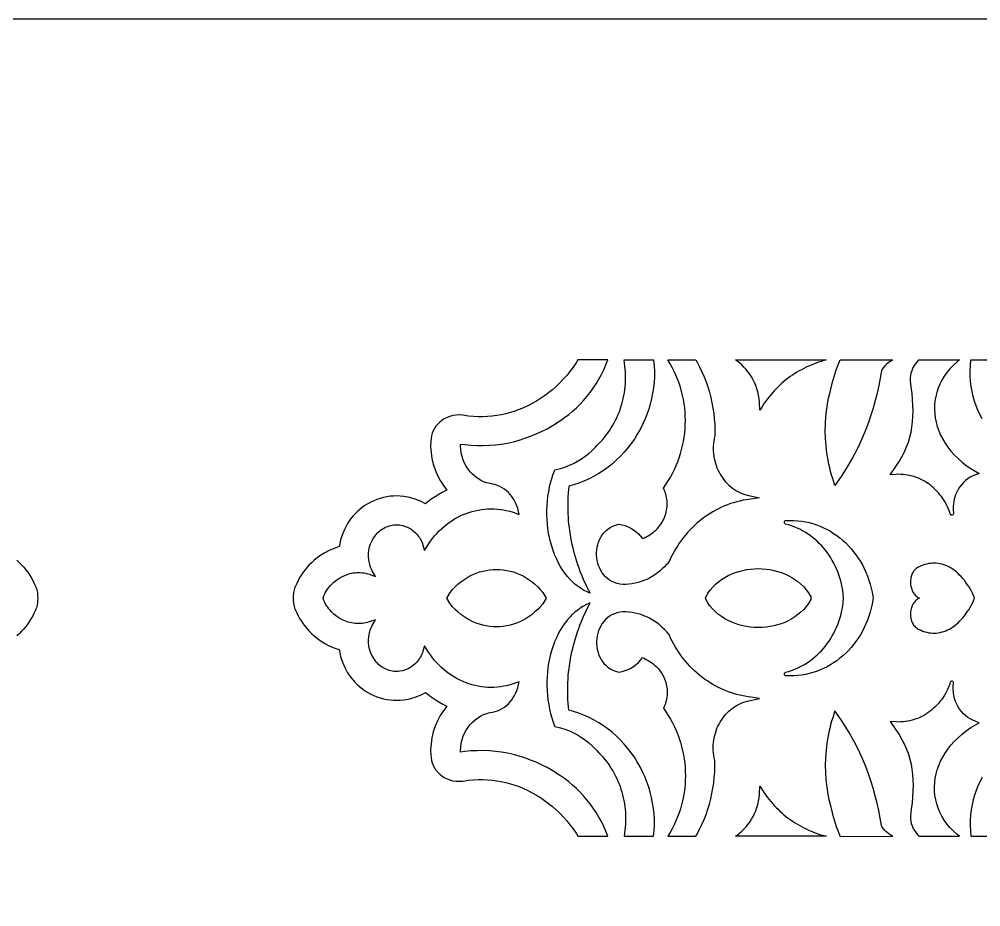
# Model space of a CAD drawing. Extents: x -1917 to -261, y -485 to 605.
# Drawn here: x -483.7 to -370.8, y 340.9 to 445.2 of the extents above; entities that cross this region are included whole.
import ezdxf

# ---------------------------------------------------------------- set-up
doc = ezdxf.new("R2010")
doc.units = 0
doc.layers.add('LAYER_1', color=18, linetype='CONTINUOUS')

msp = doc.modelspace()

# ---------------------------------------------------------------- linework, layer by layer
at = {"layer": 'LAYER_1'}
for points in [[(-671.49, 35.16), (-261.49, 35.16), (-261.49, 445.16), (-671.49, 445.16)], [(-451.49, 377.19), (-451.49, 376.87), (-451.48, 376.7), (-451.46, 376.54), (-451.43, 376.38), (-451.39, 376.22), (-451.34, 376.06), (-451.29, 375.91), (-451.23, 375.76), (-451.09, 375.46), (-450.92, 375.12), (-450.74, 374.79), (-450.54, 374.47), (-450.32, 374.15), (-450.1, 373.85), (-449.86, 373.57), (-449.61, 373.29), (-449.34, 373.02), (-449.04, 372.75), (-448.49, 372.31), (-447.86, 371.9), (-447.19, 371.55), (-446.49, 371.26), (-446.09, 371.14), (-446.08, 371.02), (-445.93, 370.34), (-445.72, 369.67), (-445.45, 369.03), (-445.11, 368.41), (-444.73, 367.85), (-444.47, 367.54), (-444.23, 367.27), (-443.96, 367.01), (-443.68, 366.76), (-443.38, 366.53), (-443.07, 366.31), (-442.74, 366.1), (-442.39, 365.91), (-442.03, 365.74), (-441.66, 365.6), (-441.28, 365.47), (-440.9, 365.37), (-440.51, 365.29), (-440.11, 365.23), (-439.72, 365.2), (-439.33, 365.19), (-438.93, 365.2), (-438.5, 365.25), (-437.79, 365.37), (-437.07, 365.59), (-436.39, 365.88), (-435.98, 366.11), (-435.71, 365.9), (-435.29, 365.58), (-434.85, 365.28), (-434.4, 365.01), (-433.94, 364.75), (-433.47, 364.51), (-433.45, 364.5), (-433.86, 363.97), (-434.24, 363.39), (-434.56, 362.77), (-434.83, 362.14), (-435.05, 361.47), (-435.21, 360.79), (-435.32, 360.09), (-435.36, 359.37), (-435.35, 358.76), (-435.32, 358.45), (-435.27, 358.14), (-435.18, 357.83), (-435.06, 357.54), (-434.91, 357.26), (-434.74, 357), (-434.53, 356.76), (-434.3, 356.53), (-434.04, 356.32), (-433.76, 356.13), (-433.44, 355.97), (-433.1, 355.85), (-432.74, 355.75), (-432.35, 355.7), (-431.95, 355.68), (-431.58, 355.71), (-430.91, 355.81), (-430.35, 355.86), (-429.79, 355.89), (-429.24, 355.89), (-428.69, 355.87), (-428.15, 355.82), (-427.61, 355.75), (-427.07, 355.66), (-426.53, 355.54), (-426, 355.4), (-425.48, 355.23), (-424.96, 355.05), (-424.45, 354.83), (-423.94, 354.6), (-423.44, 354.34), (-422.95, 354.06), (-422.46, 353.76), (-421.99, 353.44), (-421.53, 353.09), (-421.07, 352.72), (-420.63, 352.34), (-420.21, 351.93), (-419.79, 351.5), (-419.39, 351.04), (-419.01, 350.57), (-418.64, 350.08), (-418.29, 349.57), (-418.07, 349.23), (-414.57, 349.23), (-414.8, 349.81), (-415.05, 350.38), (-415.32, 350.94), (-415.62, 351.48), (-415.94, 352.01), (-416.27, 352.53), (-416.63, 353.03), (-417.01, 353.51), (-417.4, 353.97), (-417.82, 354.41), (-418.25, 354.84), (-418.69, 355.24), (-419.15, 355.63), (-419.63, 355.99), (-420.11, 356.33), (-420.61, 356.65), (-420.48, 356.56), (-421.08, 356.94), (-421.7, 357.29), (-422.33, 357.62), (-422.98, 357.91), (-423.63, 358.18), (-424.3, 358.42), (-424.97, 358.64), (-425.65, 358.82), (-426.35, 358.97), (-427.04, 359.1), (-427.75, 359.19), (-428.46, 359.25), (-429.18, 359.28), (-429.9, 359.27), (-430.62, 359.24), (-431.35, 359.17), (-431.85, 359.1), (-431.85, 359.31), (-431.82, 359.74), (-431.76, 360.16), (-431.67, 360.57), (-431.54, 360.96), (-431.38, 361.34), (-431.19, 361.7), (-430.97, 362.04), (-430.72, 362.35), (-430.45, 362.64), (-430.15, 362.91), (-429.84, 363.14), (-429.5, 363.34), (-429.14, 363.51), (-428.77, 363.65), (-428.58, 363.7), (-428.38, 363.75), (-428.09, 363.79), (-427.79, 363.87), (-427.51, 363.96), (-427.23, 364.09), (-426.96, 364.23), (-426.71, 364.39), (-426.47, 364.58), (-426.24, 364.78), (-426.03, 365.01), (-425.83, 365.25), (-425.66, 365.5), (-425.5, 365.77), (-425.35, 366.06), (-425.23, 366.36), (-425.13, 366.67), (-424.97, 367.36), (-425.69, 367.11), (-426.06, 367), (-426.44, 366.9), (-426.81, 366.83), (-427.18, 366.77), (-427.56, 366.73), (-427.93, 366.71), (-428.3, 366.7), (-428.68, 366.71), (-429.05, 366.74), (-429.41, 366.78), (-429.78, 366.85), (-430.14, 366.92), (-430.5, 367.01), (-430.86, 367.12), (-431.21, 367.25), (-431.55, 367.38), (-431.89, 367.54), (-432.23, 367.71), (-432.55, 367.89), (-432.88, 368.09), (-433.19, 368.31), (-433.5, 368.53), (-433.79, 368.78), (-434.08, 369.03), (-434.37, 369.3), (-434.64, 369.59), (-434.9, 369.88), (-435.15, 370.19), (-435.39, 370.52), (-435.62, 370.85), (-436.07, 371.58), (-436.26, 370.96), (-436.33, 370.77), (-436.4, 370.59), (-436.49, 370.41), (-436.58, 370.24), (-436.68, 370.08), (-436.78, 369.93), (-436.9, 369.78), (-437.02, 369.64), (-437.14, 369.51), (-437.41, 369.27), (-437.7, 369.07), (-438, 368.9), (-438.33, 368.76), (-438.66, 368.66), (-439, 368.6), (-439.17, 368.58), (-439.35, 368.58), (-439.52, 368.58), (-439.7, 368.59), (-439.87, 368.62), (-440.05, 368.65), (-440.22, 368.7), (-440.4, 368.76), (-440.57, 368.83), (-440.74, 368.91), (-440.91, 369), (-441.07, 369.1), (-441.23, 369.21), (-441.37, 369.32), (-441.51, 369.45), (-441.64, 369.58), (-441.77, 369.71), (-441.88, 369.85), (-442.09, 370.16), (-442.27, 370.48), (-442.42, 370.83), (-442.53, 371.18), (-442.61, 371.55), (-442.65, 371.92), (-442.66, 372.3), (-442.62, 372.68), (-442.55, 373.06), (-442.51, 373.25), (-442.45, 373.43), (-442.38, 373.61), (-442.3, 373.79), (-442.21, 373.97), (-441.83, 374.64), (-442.56, 374.39), (-442.77, 374.32), (-442.98, 374.28), (-443.19, 374.24), (-443.4, 374.21), (-443.62, 374.19), (-443.83, 374.19), (-444.04, 374.19), (-444.24, 374.21), (-444.45, 374.23), (-444.65, 374.27), (-444.86, 374.31), (-445.06, 374.37), (-445.25, 374.43), (-445.64, 374.59), (-446.01, 374.79), (-446.37, 375.02), (-446.71, 375.29), (-446.86, 375.44), (-447.02, 375.59), (-447.16, 375.76), (-447.31, 375.93), (-447.44, 376.11), (-447.57, 376.29), (-447.69, 376.49), (-447.8, 376.69), (-447.9, 376.9), (-447.96, 377.19), (-447.9, 377.47), (-447.8, 377.68), (-447.69, 377.88), (-447.57, 378.08), (-447.44, 378.27), (-447.31, 378.45), (-447.16, 378.62), (-447.02, 378.78), (-446.86, 378.94), (-446.71, 379.08), (-446.37, 379.35), (-446.01, 379.58), (-445.64, 379.78), (-445.25, 379.94), (-445.06, 380), (-444.86, 380.06), (-444.65, 380.1), (-444.45, 380.14), (-444.24, 380.17), (-444.04, 380.18), (-443.83, 380.19), (-443.62, 380.18), (-443.4, 380.16), (-443.19, 380.14), (-442.98, 380.1), (-442.77, 380.05), (-442.56, 379.99), (-441.83, 379.74), (-442.21, 380.4), (-442.3, 380.58), (-442.38, 380.76), (-442.45, 380.94), (-442.51, 381.13), (-442.55, 381.31), (-442.62, 381.69), (-442.66, 382.07), (-442.65, 382.45), (-442.61, 382.82), (-442.53, 383.19), (-442.42, 383.55), (-442.27, 383.89), (-442.09, 384.21), (-441.88, 384.52), (-441.77, 384.66), (-441.64, 384.8), (-441.51, 384.93), (-441.37, 385.05), (-441.23, 385.17), (-441.07, 385.27), (-440.91, 385.37), (-440.74, 385.46), (-440.57, 385.54), (-440.4, 385.61), (-440.22, 385.67), (-440.05, 385.72), (-439.87, 385.75), (-439.7, 385.78), (-439.52, 385.79), (-439.35, 385.8), (-439.17, 385.79), (-439, 385.78), (-438.66, 385.71), (-438.33, 385.61), (-438, 385.48), (-437.7, 385.31), (-437.41, 385.1), (-437.14, 384.86), (-437.02, 384.73), (-436.9, 384.59), (-436.78, 384.44), (-436.68, 384.29), (-436.58, 384.13), (-436.49, 383.96), (-436.4, 383.79), (-436.33, 383.61), (-436.26, 383.42), (-436.07, 382.79), (-435.62, 383.52), (-435.39, 383.86), (-435.15, 384.18), (-434.9, 384.49), (-434.64, 384.79), (-434.37, 385.07), (-434.08, 385.34), (-433.79, 385.6), (-433.5, 385.84), (-433.19, 386.07), (-432.88, 386.28), (-432.55, 386.48), (-432.23, 386.66), (-431.89, 386.83), (-431.55, 386.99), (-431.21, 387.13), (-430.86, 387.25), (-430.5, 387.36), (-430.14, 387.45), (-429.78, 387.53), (-429.41, 387.59), (-429.05, 387.63), (-428.68, 387.66), (-428.3, 387.67), (-427.93, 387.66), (-427.56, 387.64), (-427.18, 387.6), (-426.81, 387.54), (-426.44, 387.47), (-426.06, 387.38), (-425.69, 387.27), (-424.97, 387.02), (-425.13, 387.7), (-425.23, 388.02), (-425.35, 388.31), (-425.5, 388.6), (-425.66, 388.87), (-425.83, 389.13), (-426.03, 389.37), (-426.24, 389.59), (-426.47, 389.79), (-426.71, 389.98), (-426.96, 390.14), (-427.23, 390.29), (-427.51, 390.41), (-427.79, 390.51), (-428.09, 390.58), (-428.38, 390.63), (-428.58, 390.67), (-428.77, 390.72), (-429.14, 390.86), (-429.5, 391.03), (-429.84, 391.23), (-430.15, 391.47), (-430.45, 391.73), (-430.72, 392.02), (-430.97, 392.34), (-431.19, 392.68), (-431.38, 393.03), (-431.54, 393.41), (-431.67, 393.8), (-431.76, 394.21), (-431.82, 394.63), (-431.85, 395.06), (-431.85, 395.28), (-431.35, 395.21), (-430.62, 395.14), (-429.9, 395.1), (-429.18, 395.1), (-428.46, 395.13), (-427.75, 395.19), (-427.04, 395.28), (-426.35, 395.4), (-425.65, 395.55), (-424.97, 395.74), (-424.3, 395.95), (-423.63, 396.19), (-422.98, 396.46), (-422.33, 396.76), (-421.7, 397.08), (-421.08, 397.43), (-420.48, 397.81), (-420.61, 397.73), (-420.11, 398.04), (-419.63, 398.38), (-419.15, 398.74), (-418.69, 399.13), (-418.25, 399.53), (-417.82, 399.96), (-417.4, 400.4), (-417.01, 400.87), (-416.63, 401.35), (-416.27, 401.84), (-415.94, 402.36), (-415.62, 402.89), (-415.32, 403.43), (-415.05, 403.99), (-414.8, 404.56), (-414.57, 405.15), (-418.07, 405.15), (-418.29, 404.8), (-418.64, 404.29), (-419.01, 403.8), (-419.39, 403.33), (-419.79, 402.88), (-420.21, 402.45), (-420.63, 402.04), (-421.07, 401.65), (-421.53, 401.28), (-421.99, 400.94), (-422.46, 400.61), (-422.95, 400.31), (-423.44, 400.03), (-423.94, 399.77), (-424.45, 399.54), (-424.96, 399.33), (-425.48, 399.14), (-426, 398.97), (-426.53, 398.83), (-427.07, 398.71), (-427.61, 398.62), (-428.15, 398.55), (-428.69, 398.5), (-429.24, 398.48), (-429.79, 398.48), (-430.35, 398.51), (-430.91, 398.56), (-431.58, 398.66), (-431.95, 398.69), (-432.35, 398.68), (-432.74, 398.62), (-433.1, 398.53), (-433.44, 398.4), (-433.76, 398.24), (-434.04, 398.05), (-434.3, 397.85), (-434.53, 397.62), (-434.74, 397.37), (-434.91, 397.11), (-435.06, 396.83), (-435.18, 396.54), (-435.27, 396.24), (-435.32, 395.92), (-435.35, 395.61), (-435.36, 395), (-435.32, 394.29), (-435.21, 393.59), (-435.05, 392.9), (-434.83, 392.24), (-434.56, 391.6), (-434.24, 390.99), (-433.86, 390.41), (-433.45, 389.87), (-433.47, 389.86), (-433.94, 389.62), (-434.4, 389.37), (-434.85, 389.09), (-435.29, 388.79), (-435.71, 388.48), (-435.98, 388.26), (-436.39, 388.49), (-437.07, 388.78), (-437.79, 389), (-438.5, 389.13), (-438.93, 389.17), (-439.33, 389.18), (-439.72, 389.17), (-440.11, 389.14), (-440.51, 389.08), (-440.9, 389), (-441.28, 388.9), (-441.66, 388.78), (-442.03, 388.63), (-442.39, 388.46), (-442.74, 388.27), (-443.07, 388.07), (-443.38, 387.85), (-443.68, 387.61), (-443.96, 387.36), (-444.23, 387.1), (-444.47, 386.83), (-444.73, 386.52), (-445.11, 385.96), (-445.45, 385.34), (-445.72, 384.7), (-445.93, 384.04), (-446.08, 383.36), (-446.09, 383.24), (-446.49, 383.11), (-447.19, 382.83), (-447.86, 382.48), (-448.49, 382.07), (-449.04, 381.63), (-449.34, 381.35), (-449.61, 381.08), (-449.86, 380.81), (-450.1, 380.52), (-450.32, 380.22), (-450.54, 379.91), (-450.74, 379.59), (-450.92, 379.25), (-451.09, 378.91), (-451.23, 378.61), (-451.29, 378.47), (-451.34, 378.31), (-451.39, 378.15), (-451.43, 377.99), (-451.46, 377.83), (-451.48, 377.67), (-451.49, 377.51)], [(-416.63, 377.75), (-416.85, 377.84), (-417.07, 377.95), (-417.28, 378.06), (-417.49, 378.18), (-417.69, 378.31), (-417.89, 378.44), (-418.09, 378.58), (-418.27, 378.72), (-418.46, 378.88), (-418.63, 379.04), (-418.81, 379.2), (-418.98, 379.37), (-419.3, 379.73), (-419.6, 380.11), (-419.88, 380.52), (-420.14, 380.94), (-420.38, 381.37), (-420.6, 381.83), (-420.81, 382.3), (-420.99, 382.78), (-421.15, 383.28), (-421.29, 383.78), (-421.41, 384.3), (-421.51, 384.82), (-421.59, 385.35), (-421.65, 385.89), (-421.69, 386.43), (-421.71, 386.97), (-421.71, 387.52), (-421.69, 388.06), (-421.65, 388.6), (-421.59, 389.14), (-421.5, 389.68), (-421.4, 390.21), (-421.28, 390.73), (-421.13, 391.25), (-420.97, 391.76), (-420.78, 392.25), (-420.78, 392.25), (-420.12, 392.42), (-419.59, 392.58), (-419.08, 392.78), (-418.59, 393), (-418.11, 393.26), (-417.65, 393.54), (-417.21, 393.84), (-416.79, 394.17), (-416.39, 394.53), (-416.01, 394.9), (-415.84, 395.09), (-415.6, 395.33), (-415.37, 395.58), (-415.15, 395.83), (-414.94, 396.09), (-414.73, 396.35), (-414.53, 396.63), (-414.34, 396.9), (-414.16, 397.19), (-413.99, 397.48), (-413.82, 397.77), (-413.67, 398.07), (-413.52, 398.37), (-413.38, 398.68), (-413.25, 399), (-413.13, 399.31), (-413.02, 399.63), (-412.92, 399.96), (-412.83, 400.29), (-412.75, 400.62), (-412.68, 400.96), (-412.62, 401.29), (-412.57, 401.64), (-412.53, 401.98), (-412.5, 402.33), (-412.48, 402.67), (-412.48, 403.02), (-412.48, 403.37), (-412.49, 403.73), (-412.52, 404.08), (-412.55, 404.44), (-412.6, 404.79), (-412.66, 405.15), (-409.2, 405.15), (-409.19, 405.13), (-409.13, 404.48), (-409.1, 403.83), (-409.1, 403.18), (-409.13, 402.53), (-409.2, 401.89), (-409.3, 401.24), (-409.42, 400.61), (-409.58, 399.98), (-409.76, 399.36), (-409.98, 398.75), (-410.22, 398.15), (-410.49, 397.56), (-410.78, 396.98), (-411.11, 396.42), (-411.45, 395.87), (-411.82, 395.34), (-412.22, 394.83), (-412.64, 394.33), (-413.08, 393.86), (-413.54, 393.41), (-414.03, 392.97), (-414.53, 392.57), (-415.06, 392.19), (-415.61, 391.83), (-416.17, 391.5), (-416.76, 391.2), (-417.36, 390.93), (-417.98, 390.69), (-418.61, 390.48), (-419.15, 390.34), (-419.19, 389.94), (-419.22, 389.53), (-419.24, 389.12), (-419.26, 388.72), (-419.27, 388.31), (-419.27, 387.91), (-419.26, 387.5), (-419.25, 387.1), (-419.23, 386.69), (-419.2, 386.29), (-419.16, 385.89), (-419.11, 385.48), (-419.06, 385.08), (-419, 384.68), (-418.93, 384.28), (-418.86, 383.89), (-418.77, 383.49), (-418.68, 383.09), (-418.58, 382.7), (-418.48, 382.31), (-418.36, 381.92), (-418.24, 381.53), (-418.12, 381.14), (-417.98, 380.75), (-417.84, 380.37), (-417.69, 379.99), (-417.53, 379.61), (-417.36, 379.23), (-417.19, 378.86), (-417.01, 378.49), (-416.83, 378.12)], [(-408.04, 390.1), (-407.75, 390.52), (-407.47, 390.95), (-407.21, 391.39), (-406.97, 391.83), (-406.74, 392.28), (-406.54, 392.74), (-406.35, 393.2), (-406.18, 393.67), (-406.03, 394.15), (-405.9, 394.62), (-405.78, 395.1), (-405.68, 395.59), (-405.6, 396.08), (-405.54, 396.56), (-405.49, 397.06), (-405.47, 397.55), (-405.46, 398.04), (-405.47, 398.53), (-405.5, 399.02), (-405.54, 399.52), (-405.61, 400.01), (-405.69, 400.49), (-405.79, 400.98), (-405.91, 401.46), (-406.05, 401.94), (-406.2, 402.41), (-406.38, 402.88), (-406.57, 403.35), (-406.78, 403.81), (-407, 404.26), (-407.25, 404.71), (-407.52, 405.15), (-404.23, 405.15), (-404.08, 404.9), (-403.79, 404.33), (-403.51, 403.76), (-403.26, 403.18), (-403.03, 402.59), (-402.82, 401.99), (-402.64, 401.38), (-402.48, 400.76), (-402.34, 400.13), (-402.22, 399.5), (-402.13, 398.87), (-402.06, 398.23), (-402.02, 397.58), (-402, 396.93), (-402.01, 396.26), (-402.08, 395.94), (-402.13, 395.64), (-402.16, 395.34), (-402.18, 395.04), (-402.19, 394.74), (-402.18, 394.45), (-402.16, 394.16), (-402.12, 393.87), (-402.07, 393.58), (-402.01, 393.3), (-401.93, 393.03), (-401.85, 392.76), (-401.75, 392.49), (-401.63, 392.24), (-401.51, 391.98), (-401.37, 391.74), (-401.23, 391.5), (-401.07, 391.27), (-400.9, 391.05), (-400.73, 390.84), (-400.54, 390.64), (-400.34, 390.45), (-400.13, 390.27), (-399.92, 390.1), (-399.7, 389.95), (-399.46, 389.8), (-399.22, 389.67), (-398.97, 389.55), (-398.72, 389.44), (-398.46, 389.35), (-398.19, 389.27), (-396.77, 388.96), (-398.3, 388.74), (-398.68, 388.67), (-399.06, 388.59), (-399.43, 388.5), (-399.79, 388.39), (-400.16, 388.28), (-400.52, 388.15), (-400.87, 388.01), (-401.22, 387.85), (-401.56, 387.69), (-401.9, 387.51), (-402.23, 387.32), (-402.56, 387.13), (-402.88, 386.92), (-403.2, 386.7), (-403.51, 386.47), (-403.81, 386.23), (-404.1, 385.98), (-404.39, 385.72), (-404.67, 385.45), (-404.94, 385.17), (-405.21, 384.88), (-405.46, 384.58), (-405.71, 384.27), (-405.95, 383.95), (-406.18, 383.63), (-406.4, 383.29), (-406.62, 382.95), (-406.82, 382.6), (-407.01, 382.24), (-407.2, 381.87), (-407.38, 381.47), (-407.64, 381.16), (-407.9, 380.88), (-408.17, 380.62), (-408.45, 380.37), (-408.74, 380.14), (-409.04, 379.93), (-409.35, 379.73), (-409.66, 379.55), (-409.99, 379.39), (-410.32, 379.25), (-410.66, 379.13), (-411.01, 379.02), (-411.36, 378.94), (-411.72, 378.87), (-412.08, 378.83), (-412.44, 378.8), (-412.8, 378.8), (-413.15, 378.84), (-413.48, 378.91), (-413.79, 379.01), (-414.08, 379.15), (-414.35, 379.31), (-414.6, 379.49), (-414.83, 379.7), (-415.03, 379.93), (-415.22, 380.17), (-415.38, 380.44), (-415.52, 380.71), (-415.64, 381), (-415.73, 381.3), (-415.8, 381.6), (-415.85, 381.91), (-415.88, 382.22), (-415.88, 382.54), (-415.86, 382.85), (-415.82, 383.16), (-415.75, 383.46), (-415.66, 383.76), (-415.54, 384.05), (-415.39, 384.33), (-415.22, 384.6), (-415.03, 384.85), (-414.81, 385.08), (-414.56, 385.29), (-414.29, 385.47), (-413.99, 385.63), (-413.66, 385.77), (-413.27, 385.88), (-412.87, 385.81), (-412.51, 385.7), (-412.17, 385.57), (-411.85, 385.4), (-411.54, 385.21), (-411.25, 384.98), (-410.98, 384.73), (-410.73, 384.46), (-410.5, 384.17), (-410.27, 384.27), (-410.05, 384.38), (-409.84, 384.49), (-409.63, 384.62), (-409.44, 384.76), (-409.25, 384.9), (-409.07, 385.05), (-408.9, 385.21), (-408.74, 385.37), (-408.59, 385.54), (-408.45, 385.72), (-408.32, 385.9), (-408.2, 386.09), (-408.09, 386.28), (-407.99, 386.47), (-407.9, 386.67), (-407.83, 386.88), (-407.76, 387.08), (-407.7, 387.29), (-407.66, 387.5), (-407.62, 387.72), (-407.6, 387.93), (-407.59, 388.15), (-407.59, 388.37), (-407.6, 388.59), (-407.63, 388.8), (-407.67, 389.02), (-407.72, 389.24), (-407.78, 389.46), (-407.85, 389.67), (-407.94, 389.89), (-408.04, 390.1), (-408.04, 390.1)], [(-396.7, 399.26), (-396.75, 400.21), (-396.8, 400.62), (-396.87, 401.02), (-396.95, 401.4), (-397.06, 401.78), (-397.19, 402.14), (-397.34, 402.49), (-397.51, 402.83), (-397.69, 403.16), (-397.89, 403.47), (-398.11, 403.77), (-398.34, 404.05), (-398.58, 404.31), (-398.84, 404.56), (-399.11, 404.8), (-399.39, 405.01), (-399.59, 405.15), (-388.92, 405.15), (-389.22, 405.07), (-389.53, 404.98), (-389.83, 404.88), (-390.12, 404.78), (-390.42, 404.67), (-390.71, 404.55), (-391, 404.43), (-391.28, 404.3), (-391.56, 404.16), (-391.83, 404.01), (-392.11, 403.86), (-392.37, 403.7), (-392.64, 403.54), (-392.9, 403.37), (-393.15, 403.19), (-393.4, 403), (-393.65, 402.81), (-393.89, 402.62), (-394.13, 402.41), (-394.36, 402.2), (-394.58, 401.99), (-394.81, 401.77), (-395.02, 401.54), (-395.23, 401.31), (-395.44, 401.07), (-395.63, 400.83), (-395.83, 400.58), (-396.01, 400.32), (-396.19, 400.07), (-396.37, 399.8), (-396.54, 399.53)], [(-388.31, 402.01), (-388.21, 402.41), (-388.1, 402.81), (-387.99, 403.21), (-387.87, 403.6), (-387.74, 404), (-387.6, 404.39), (-387.46, 404.77), (-387.3, 405.16), (-381.11, 405.15), (-381.15, 405.13), (-381.34, 405.02), (-381.53, 404.9), (-381.7, 404.77), (-381.88, 404.62), (-382.04, 404.45), (-382.19, 404.26), (-382.34, 404.06), (-382.45, 403.88), (-382.59, 403.03), (-382.75, 402.14), (-382.94, 401.25), (-383.16, 400.38), (-383.4, 399.51), (-383.67, 398.66), (-383.96, 397.81), (-384.28, 396.97), (-384.62, 396.15), (-384.99, 395.34), (-385.38, 394.54), (-385.79, 393.75), (-386.23, 392.98), (-386.69, 392.22), (-387.17, 391.48), (-387.9, 390.43), (-388.16, 391.22), (-388.29, 391.64), (-388.41, 392.06), (-388.52, 392.49), (-388.62, 392.91), (-388.7, 393.34), (-388.78, 393.77), (-388.85, 394.2), (-388.91, 394.63), (-388.95, 395.06), (-389.02, 395.93), (-389.04, 396.8), (-389.02, 397.67), (-388.96, 398.53), (-388.86, 399.4), (-388.73, 400.25), (-388.64, 400.68), (-388.55, 401.1), (-388.44, 401.52), (-388.33, 401.94)], [(-378.06, 405.15), (-373.29, 405.15), (-373.57, 404.92), (-374.01, 404.52), (-374.21, 404.32), (-374.4, 404.11), (-374.76, 403.68), (-375.07, 403.24), (-375.35, 402.78), (-375.59, 402.32), (-375.79, 401.84), (-375.95, 401.35), (-376.07, 400.86), (-376.16, 400.36), (-376.21, 399.86), (-376.22, 399.35), (-376.19, 398.85), (-376.13, 398.34), (-376.03, 397.83), (-375.89, 397.33), (-375.71, 396.83), (-375.5, 396.34), (-375.25, 395.85), (-374.97, 395.37), (-374.64, 394.9), (-374.28, 394.45), (-373.89, 394), (-373.45, 393.57), (-372.98, 393.16), (-372.48, 392.77), (-371.93, 392.39), (-370.98, 391.81), (-371.71, 391.53), (-372.02, 391.37), (-372.3, 391.19), (-372.57, 390.99), (-372.82, 390.76), (-373.05, 390.5), (-373.26, 390.23), (-373.44, 389.94), (-373.6, 389.64), (-373.74, 389.31), (-373.85, 388.98), (-373.93, 388.63), (-373.99, 388.28), (-374.01, 387.92), (-374.01, 387.55), (-373.97, 387.17), (-373.98, 387.09), (-374.01, 387.02), (-374.06, 386.97), (-374.13, 386.94), (-374.2, 386.94), (-374.26, 386.96), (-374.29, 386.98), (-374.32, 387), (-374.34, 387.04), (-374.36, 387.08), (-374.46, 387.36), (-374.57, 387.63), (-374.68, 387.9), (-374.81, 388.16), (-374.94, 388.41), (-375.09, 388.65), (-375.24, 388.89), (-375.4, 389.11), (-375.57, 389.33), (-375.75, 389.54), (-375.93, 389.75), (-376.12, 389.94), (-376.32, 390.13), (-376.52, 390.3), (-376.73, 390.47), (-376.95, 390.63), (-377.17, 390.77), (-377.4, 390.91), (-377.63, 391.04), (-377.86, 391.16), (-378.11, 391.27), (-378.35, 391.36), (-378.6, 391.45), (-378.85, 391.52), (-379.11, 391.59), (-379.37, 391.64), (-379.63, 391.68), (-379.9, 391.71), (-380.17, 391.72), (-380.43, 391.73), (-380.71, 391.72), (-381.42, 391.67), (-380.74, 392.63), (-380.36, 393.21), (-380.03, 393.79), (-379.74, 394.36), (-379.49, 394.94), (-379.28, 395.51), (-379.1, 396.09), (-378.96, 396.67), (-378.86, 397.27), (-378.78, 397.88), (-378.74, 398.51), (-378.73, 399.15), (-378.74, 399.82), (-378.78, 400.51), (-378.85, 401.23), (-378.94, 401.98), (-378.99, 402.36), (-379.02, 402.72), (-379.02, 403.05), (-378.99, 403.36), (-378.94, 403.65), (-378.85, 403.91), (-378.74, 404.17), (-378.61, 404.41), (-378.46, 404.64), (-378.29, 404.87)], [(-386.9, 377.19), (-386.94, 377.71), (-386.99, 378.1), (-387.05, 378.48), (-387.13, 378.85), (-387.22, 379.22), (-387.33, 379.58), (-387.45, 379.94), (-387.58, 380.29), (-387.72, 380.63), (-387.87, 380.97), (-388.03, 381.3), (-388.21, 381.62), (-388.4, 381.93), (-388.59, 382.23), (-388.8, 382.53), (-389.02, 382.81), (-389.25, 383.09), (-389.49, 383.36), (-389.74, 383.62), (-389.99, 383.86), (-390.26, 384.1), (-390.53, 384.32), (-390.81, 384.54), (-391.11, 384.74), (-391.4, 384.93), (-391.71, 385.1), (-392.02, 385.27), (-392.34, 385.42), (-392.67, 385.56), (-393, 385.68), (-393.34, 385.79), (-393.69, 385.89), (-393.73, 385.9), (-393.77, 385.92), (-393.82, 385.98), (-393.84, 386.05), (-393.84, 386.12), (-393.83, 386.19), (-393.79, 386.25), (-393.73, 386.29), (-393.69, 386.3), (-393.65, 386.3), (-393.19, 386.32), (-392.72, 386.31), (-392.27, 386.28), (-391.81, 386.23), (-391.37, 386.15), (-390.92, 386.05), (-390.49, 385.93), (-390.06, 385.79), (-389.64, 385.63), (-389.23, 385.45), (-388.83, 385.25), (-388.44, 385.03), (-388.06, 384.79), (-387.68, 384.53), (-387.32, 384.26), (-386.98, 383.97), (-386.64, 383.66), (-386.32, 383.33), (-386.01, 382.99), (-385.71, 382.64), (-385.43, 382.27), (-385.16, 381.89), (-384.91, 381.49), (-384.68, 381.08), (-384.46, 380.66), (-384.26, 380.22), (-384.07, 379.77), (-383.91, 379.31), (-383.76, 378.84), (-383.63, 378.36), (-383.53, 377.87), (-383.43, 377.19), (-383.53, 376.5), (-383.63, 376.01), (-383.76, 375.53), (-383.91, 375.06), (-384.07, 374.6), (-384.26, 374.15), (-384.46, 373.72), (-384.68, 373.29), (-384.91, 372.88), (-385.16, 372.49), (-385.43, 372.1), (-385.71, 371.73), (-386.01, 371.38), (-386.32, 371.04), (-386.64, 370.72), (-386.98, 370.41), (-387.32, 370.12), (-387.68, 369.84), (-388.06, 369.59), (-388.44, 369.35), (-388.83, 369.13), (-389.23, 368.93), (-389.64, 368.75), (-390.06, 368.58), (-390.49, 368.44), (-390.92, 368.32), (-391.37, 368.22), (-391.81, 368.15), (-392.27, 368.09), (-392.72, 368.06), (-393.19, 368.05), (-393.65, 368.07), (-393.69, 368.07), (-393.73, 368.09), (-393.79, 368.13), (-393.83, 368.19), (-393.84, 368.26), (-393.84, 368.33), (-393.82, 368.39), (-393.77, 368.45), (-393.73, 368.47), (-393.69, 368.48), (-393.34, 368.58), (-393, 368.69), (-392.67, 368.82), (-392.34, 368.95), (-392.02, 369.11), (-391.71, 369.27), (-391.4, 369.45), (-391.11, 369.64), (-390.81, 369.84), (-390.53, 370.05), (-390.26, 370.28), (-389.99, 370.51), (-389.74, 370.76), (-389.49, 371.01), (-389.25, 371.28), (-389.02, 371.56), (-388.8, 371.84), (-388.59, 372.14), (-388.4, 372.44), (-388.21, 372.76), (-388.03, 373.08), (-387.87, 373.41), (-387.72, 373.74), (-387.58, 374.09), (-387.45, 374.44), (-387.33, 374.79), (-387.22, 375.15), (-387.13, 375.52), (-387.05, 375.9), (-386.99, 376.28), (-386.94, 376.66)], [(-433.45, 377.19), (-433.08, 377.84), (-432.79, 378.19), (-432.48, 378.52), (-432.16, 378.82), (-431.83, 379.1), (-431.48, 379.35), (-431.13, 379.58), (-430.76, 379.79), (-430.39, 379.97), (-430.01, 380.12), (-429.63, 380.26), (-429.23, 380.37), (-428.84, 380.45), (-428.44, 380.51), (-428.04, 380.55), (-427.64, 380.56), (-427.24, 380.55), (-426.84, 380.51), (-426.44, 380.45), (-426.04, 380.37), (-425.65, 380.26), (-425.27, 380.12), (-424.89, 379.97), (-424.51, 379.79), (-424.15, 379.58), (-423.79, 379.35), (-423.45, 379.1), (-423.12, 378.82), (-422.79, 378.52), (-422.49, 378.19), (-422.19, 377.84), (-421.82, 377.19), (-422.19, 376.53), (-422.49, 376.18), (-422.79, 375.86), (-423.12, 375.56), (-423.45, 375.28), (-423.79, 375.02), (-424.15, 374.79), (-424.51, 374.59), (-424.89, 374.41), (-425.27, 374.25), (-425.65, 374.12), (-426.04, 374.01), (-426.44, 373.92), (-426.84, 373.86), (-427.24, 373.83), (-427.64, 373.81), (-428.04, 373.83), (-428.44, 373.86), (-428.84, 373.92), (-429.23, 374.01), (-429.63, 374.12), (-430.01, 374.25), (-430.39, 374.41), (-430.76, 374.59), (-431.13, 374.79), (-431.48, 375.02), (-431.83, 375.28), (-432.16, 375.56), (-432.48, 375.86), (-432.79, 376.18), (-433.08, 376.53)], [(-403.1, 377.19), (-402.81, 377.78), (-402.53, 378.14), (-402.24, 378.49), (-401.91, 378.81), (-401.57, 379.1), (-401.21, 379.37), (-400.83, 379.61), (-400.43, 379.83), (-400.02, 380.02), (-399.6, 380.19), (-399.17, 380.33), (-398.73, 380.44), (-398.28, 380.53), (-397.82, 380.6), (-397.37, 380.63), (-396.91, 380.65), (-396.45, 380.64), (-395.99, 380.6), (-395.54, 380.54), (-395.09, 380.45), (-394.65, 380.33), (-394.21, 380.19), (-393.79, 380.03), (-393.38, 379.84), (-392.98, 379.62), (-392.6, 379.38), (-392.24, 379.12), (-391.89, 378.82), (-391.57, 378.51), (-391.27, 378.17), (-391, 377.8), (-390.92, 377.68), (-390.91, 377.67), (-390.72, 377.36), (-390.73, 377.19), (-390.72, 377.01), (-390.91, 376.7), (-390.92, 376.69), (-391, 376.57), (-391.27, 376.21), (-391.57, 375.87), (-391.89, 375.55), (-392.24, 375.26), (-392.6, 374.99), (-392.98, 374.75), (-393.38, 374.53), (-393.79, 374.34), (-394.21, 374.18), (-394.65, 374.04), (-395.09, 373.93), (-395.54, 373.84), (-395.99, 373.77), (-396.45, 373.74), (-396.91, 373.73), (-397.37, 373.74), (-397.82, 373.78), (-398.28, 373.84), (-398.73, 373.93), (-399.17, 374.05), (-399.6, 374.19), (-400.02, 374.35), (-400.43, 374.55), (-400.83, 374.76), (-401.21, 375.01), (-401.57, 375.27), (-401.91, 375.57), (-402.24, 375.89), (-402.53, 376.23), (-402.81, 376.6)], [(-371.53, 377.19), (-371.53, 377.2), (-371.73, 377.7), (-371.87, 377.99), (-372.03, 378.27), (-372.19, 378.54), (-372.36, 378.8), (-372.53, 379.04), (-372.7, 379.28), (-372.88, 379.5), (-373.07, 379.71), (-373.26, 379.9), (-373.45, 380.09), (-373.65, 380.26), (-373.85, 380.42), (-374.05, 380.57), (-374.26, 380.7), (-374.47, 380.82), (-374.68, 380.93), (-374.9, 381.02), (-375.11, 381.1), (-375.33, 381.17), (-375.55, 381.22), (-375.77, 381.26), (-376, 381.28), (-376.22, 381.29), (-376.44, 381.29), (-376.67, 381.27), (-376.89, 381.24), (-377.12, 381.19), (-377.34, 381.13), (-377.57, 381.06), (-377.79, 380.97), (-378.01, 380.86), (-378.09, 380.84), (-378.14, 380.82), (-378.26, 380.74), (-378.37, 380.66), (-378.48, 380.56), (-378.57, 380.46), (-378.66, 380.35), (-378.73, 380.23), (-378.8, 380.11), (-378.86, 379.99), (-378.91, 379.86), (-378.95, 379.72), (-378.98, 379.59), (-379.01, 379.45), (-379.03, 379.31), (-379.03, 379.17), (-379.04, 379.03), (-379.03, 378.89), (-379.02, 378.75), (-378.99, 378.61), (-378.96, 378.48), (-378.93, 378.34), (-378.89, 378.22), (-378.84, 378.09), (-378.78, 377.97), (-378.71, 377.85), (-378.65, 377.74), (-378.57, 377.64), (-378.49, 377.54), (-378.4, 377.45), (-378.3, 377.37), (-378.2, 377.3), (-378.1, 377.24), (-377.98, 377.19), (-378.1, 377.13), (-378.2, 377.07), (-378.3, 377), (-378.4, 376.92), (-378.49, 376.83), (-378.57, 376.73), (-378.65, 376.63), (-378.71, 376.52), (-378.78, 376.4), (-378.84, 376.28), (-378.89, 376.16), (-378.93, 376.03), (-378.96, 375.9), (-378.99, 375.76), (-379.02, 375.62), (-379.03, 375.48), (-379.04, 375.34), (-379.03, 375.2), (-379.03, 375.06), (-379.01, 374.92), (-378.98, 374.78), (-378.95, 374.65), (-378.91, 374.52), (-378.86, 374.39), (-378.8, 374.26), (-378.73, 374.14), (-378.66, 374.03), (-378.57, 373.92), (-378.48, 373.81), (-378.37, 373.72), (-378.26, 373.63), (-378.14, 373.55), (-378.09, 373.53), (-378.01, 373.51), (-377.79, 373.41), (-377.57, 373.32), (-377.34, 373.24), (-377.12, 373.18), (-376.89, 373.13), (-376.67, 373.1), (-376.44, 373.08), (-376.22, 373.08), (-376, 373.09), (-375.77, 373.12), (-375.55, 373.15), (-375.33, 373.21), (-375.11, 373.27), (-374.9, 373.35), (-374.68, 373.45), (-374.47, 373.55), (-374.26, 373.67), (-374.05, 373.81), (-373.85, 373.95), (-373.65, 374.11), (-373.45, 374.28), (-373.26, 374.47), (-373.07, 374.67), (-372.88, 374.88), (-372.7, 375.1), (-372.53, 375.33), (-372.36, 375.58), (-372.19, 375.83), (-372.03, 376.1), (-371.87, 376.38), (-371.73, 376.67), (-371.53, 377.17)], [(-412.66, 349.23), (-409.2, 349.23), (-409.19, 349.24), (-409.13, 349.89), (-409.1, 350.54), (-409.1, 351.19), (-409.13, 351.84), (-409.2, 352.49), (-409.3, 353.13), (-409.42, 353.76), (-409.58, 354.39), (-409.76, 355.01), (-409.98, 355.62), (-410.22, 356.23), (-410.49, 356.81), (-410.78, 357.39), (-411.11, 357.95), (-411.45, 358.5), (-411.82, 359.03), (-412.22, 359.55), (-412.64, 360.04), (-413.08, 360.51), (-413.54, 360.97), (-414.03, 361.4), (-414.53, 361.81), (-415.06, 362.19), (-415.61, 362.54), (-416.17, 362.87), (-416.76, 363.17), (-417.36, 363.44), (-417.98, 363.68), (-418.61, 363.89), (-419.15, 364.03), (-419.19, 364.44), (-419.22, 364.84), (-419.24, 365.25), (-419.26, 365.66), (-419.27, 366.06), (-419.27, 366.47), (-419.26, 366.87), (-419.25, 367.28), (-419.23, 367.68), (-419.2, 368.08), (-419.16, 368.49), (-419.11, 368.89), (-419.06, 369.29), (-419, 369.69), (-418.93, 370.09), (-418.86, 370.49), (-418.77, 370.88), (-418.68, 371.28), (-418.58, 371.67), (-418.48, 372.07), (-418.36, 372.46), (-418.24, 372.85), (-418.12, 373.23), (-417.98, 373.62), (-417.84, 374), (-417.69, 374.38), (-417.53, 374.76), (-417.36, 375.14), (-417.19, 375.51), (-417.01, 375.89), (-416.83, 376.26), (-416.63, 376.62), (-416.85, 376.53), (-417.07, 376.42), (-417.28, 376.31), (-417.49, 376.19), (-417.69, 376.07), (-417.89, 375.93), (-418.09, 375.79), (-418.27, 375.65), (-418.46, 375.5), (-418.63, 375.34), (-418.81, 375.17), (-418.98, 375), (-419.3, 374.64), (-419.6, 374.26), (-419.88, 373.86), (-420.14, 373.44), (-420.38, 373), (-420.6, 372.54), (-420.81, 372.07), (-420.99, 371.59), (-421.15, 371.1), (-421.29, 370.59), (-421.41, 370.07), (-421.51, 369.55), (-421.59, 369.02), (-421.65, 368.48), (-421.69, 367.94), (-421.71, 367.4), (-421.71, 366.86), (-421.69, 366.31), (-421.65, 365.77), (-421.59, 365.23), (-421.5, 364.69), (-421.4, 364.16), (-421.28, 363.64), (-421.13, 363.12), (-420.97, 362.62), (-420.78, 362.12), (-420.78, 362.12), (-420.12, 361.96), (-419.59, 361.79), (-419.08, 361.59), (-418.59, 361.37), (-418.11, 361.12), (-417.65, 360.83), (-417.21, 360.53), (-416.79, 360.2), (-416.39, 359.84), (-416.01, 359.47), (-415.84, 359.28), (-415.6, 359.04), (-415.37, 358.8), (-415.15, 358.54), (-414.94, 358.28), (-414.73, 358.02), (-414.53, 357.75), (-414.34, 357.47), (-414.16, 357.19), (-413.99, 356.9), (-413.82, 356.6), (-413.67, 356.3), (-413.52, 356), (-413.38, 355.69), (-413.25, 355.38), (-413.13, 355.06), (-413.02, 354.74), (-412.92, 354.41), (-412.83, 354.08), (-412.75, 353.75), (-412.68, 353.42), (-412.62, 353.08), (-412.57, 352.74), (-412.53, 352.39), (-412.5, 352.05), (-412.48, 351.7), (-412.48, 351.35), (-412.48, 351), (-412.49, 350.65), (-412.52, 350.29), (-412.55, 349.94), (-412.6, 349.58)], [(-407.52, 349.23), (-404.23, 349.23), (-404.08, 349.48), (-403.79, 350.04), (-403.51, 350.61), (-403.26, 351.19), (-403.03, 351.79), (-402.82, 352.39), (-402.64, 353), (-402.48, 353.61), (-402.34, 354.24), (-402.22, 354.87), (-402.13, 355.51), (-402.06, 356.15), (-402.02, 356.79), (-402, 357.44), (-402.01, 358.11), (-402.08, 358.44), (-402.13, 358.74), (-402.16, 359.04), (-402.18, 359.33), (-402.19, 359.63), (-402.18, 359.92), (-402.16, 360.22), (-402.12, 360.5), (-402.07, 360.79), (-402.01, 361.07), (-401.93, 361.34), (-401.85, 361.61), (-401.75, 361.88), (-401.63, 362.14), (-401.51, 362.39), (-401.37, 362.63), (-401.23, 362.87), (-401.07, 363.1), (-400.9, 363.32), (-400.73, 363.53), (-400.54, 363.73), (-400.34, 363.92), (-400.13, 364.1), (-399.92, 364.27), (-399.7, 364.43), (-399.46, 364.57), (-399.22, 364.71), (-398.97, 364.82), (-398.72, 364.93), (-398.46, 365.02), (-398.19, 365.1), (-396.77, 365.42), (-398.3, 365.63), (-398.68, 365.7), (-399.06, 365.78), (-399.43, 365.87), (-399.79, 365.98), (-400.16, 366.1), (-400.52, 366.23), (-400.87, 366.37), (-401.22, 366.52), (-401.56, 366.69), (-401.9, 366.86), (-402.23, 367.05), (-402.56, 367.25), (-402.88, 367.46), (-403.2, 367.68), (-403.51, 367.91), (-403.81, 368.15), (-404.1, 368.4), (-404.39, 368.66), (-404.67, 368.93), (-404.94, 369.21), (-405.21, 369.5), (-405.46, 369.8), (-405.71, 370.1), (-405.95, 370.42), (-406.18, 370.75), (-406.4, 371.08), (-406.62, 371.42), (-406.82, 371.77), (-407.01, 372.13), (-407.2, 372.5), (-407.38, 372.9), (-407.64, 373.21), (-407.9, 373.49), (-408.17, 373.75), (-408.45, 374), (-408.74, 374.23), (-409.04, 374.44), (-409.35, 374.64), (-409.66, 374.82), (-409.99, 374.98), (-410.32, 375.12), (-410.66, 375.25), (-411.01, 375.35), (-411.36, 375.43), (-411.72, 375.5), (-412.08, 375.55), (-412.44, 375.57), (-412.8, 375.57), (-413.15, 375.53), (-413.48, 375.46), (-413.79, 375.36), (-414.08, 375.23), (-414.35, 375.07), (-414.6, 374.88), (-414.83, 374.67), (-415.03, 374.45), (-415.22, 374.2), (-415.38, 373.94), (-415.52, 373.66), (-415.64, 373.37), (-415.73, 373.08), (-415.8, 372.77), (-415.85, 372.46), (-415.88, 372.15), (-415.88, 371.84), (-415.86, 371.52), (-415.82, 371.21), (-415.75, 370.91), (-415.66, 370.61), (-415.54, 370.32), (-415.39, 370.04), (-415.22, 369.78), (-415.03, 369.53), (-414.81, 369.3), (-414.56, 369.09), (-414.29, 368.9), (-413.99, 368.74), (-413.66, 368.6), (-413.27, 368.49), (-412.87, 368.57), (-412.51, 368.67), (-412.17, 368.8), (-411.85, 368.97), (-411.54, 369.17), (-411.25, 369.39), (-410.98, 369.64), (-410.73, 369.91), (-410.5, 370.21), (-410.27, 370.11), (-410.05, 370), (-409.84, 369.88), (-409.63, 369.75), (-409.44, 369.62), (-409.25, 369.47), (-409.07, 369.32), (-408.9, 369.17), (-408.74, 369), (-408.59, 368.83), (-408.45, 368.66), (-408.32, 368.47), (-408.2, 368.29), (-408.09, 368.1), (-407.99, 367.9), (-407.9, 367.7), (-407.83, 367.5), (-407.76, 367.29), (-407.7, 367.08), (-407.66, 366.87), (-407.62, 366.66), (-407.6, 366.44), (-407.59, 366.22), (-407.59, 366.01), (-407.6, 365.79), (-407.63, 365.57), (-407.67, 365.35), (-407.72, 365.13), (-407.78, 364.91), (-407.85, 364.7), (-407.94, 364.48), (-408.04, 364.27), (-408.04, 364.27), (-408.04, 364.27), (-407.75, 363.85), (-407.47, 363.42), (-407.21, 362.99), (-406.97, 362.54), (-406.74, 362.09), (-406.54, 361.63), (-406.35, 361.17), (-406.18, 360.7), (-406.03, 360.23), (-405.9, 359.75), (-405.78, 359.27), (-405.68, 358.78), (-405.6, 358.3), (-405.54, 357.81), (-405.49, 357.32), (-405.47, 356.83), (-405.46, 356.33), (-405.47, 355.84), (-405.5, 355.35), (-405.54, 354.86), (-405.61, 354.37), (-405.69, 353.88), (-405.79, 353.39), (-405.91, 352.91), (-406.05, 352.43), (-406.2, 351.96), (-406.38, 351.49), (-406.57, 351.02), (-406.78, 350.56), (-407, 350.11), (-407.25, 349.66)], [(-378.06, 349.23), (-373.29, 349.23), (-373.57, 349.45), (-374.01, 349.85), (-374.21, 350.05), (-374.4, 350.26), (-374.76, 350.69), (-375.07, 351.13), (-375.35, 351.59), (-375.59, 352.06), (-375.79, 352.53), (-375.95, 353.02), (-376.07, 353.51), (-376.16, 354.01), (-376.21, 354.51), (-376.22, 355.02), (-376.19, 355.53), (-376.13, 356.03), (-376.03, 356.54), (-375.89, 357.04), (-375.71, 357.54), (-375.5, 358.04), (-375.25, 358.52), (-374.97, 359), (-374.64, 359.47), (-374.28, 359.93), (-373.89, 360.37), (-373.45, 360.8), (-372.98, 361.21), (-372.48, 361.6), (-371.93, 361.98), (-370.98, 362.56), (-371.71, 362.84), (-372.02, 363), (-372.3, 363.18), (-372.57, 363.39), (-372.82, 363.62), (-373.05, 363.87), (-373.26, 364.14), (-373.44, 364.43), (-373.6, 364.74), (-373.74, 365.06), (-373.85, 365.39), (-373.93, 365.74), (-373.99, 366.09), (-374.01, 366.45), (-374.01, 366.82), (-373.97, 367.2), (-373.98, 367.29), (-374.01, 367.35), (-374.06, 367.4), (-374.13, 367.43), (-374.2, 367.43), (-374.26, 367.41), (-374.29, 367.39), (-374.32, 367.37), (-374.34, 367.34), (-374.36, 367.3), (-374.46, 367.01), (-374.57, 366.74), (-374.68, 366.47), (-374.81, 366.22), (-374.94, 365.97), (-375.09, 365.72), (-375.24, 365.49), (-375.4, 365.26), (-375.57, 365.04), (-375.75, 364.83), (-375.93, 364.63), (-376.12, 364.43), (-376.32, 364.25), (-376.52, 364.07), (-376.73, 363.9), (-376.95, 363.75), (-377.17, 363.6), (-377.4, 363.46), (-377.63, 363.33), (-377.86, 363.21), (-378.11, 363.11), (-378.35, 363.01), (-378.6, 362.93), (-378.85, 362.85), (-379.11, 362.79), (-379.37, 362.73), (-379.63, 362.69), (-379.9, 362.67), (-380.17, 362.65), (-380.43, 362.64), (-380.71, 362.65), (-381.42, 362.71), (-380.74, 361.74), (-380.36, 361.16), (-380.03, 360.58), (-379.74, 360.01), (-379.49, 359.44), (-379.28, 358.86), (-379.1, 358.28), (-378.96, 357.7), (-378.86, 357.1), (-378.78, 356.49), (-378.74, 355.86), (-378.73, 355.22), (-378.74, 354.55), (-378.78, 353.86), (-378.85, 353.14), (-378.94, 352.4), (-378.99, 352.01), (-379.02, 351.65), (-379.02, 351.32), (-378.99, 351.01), (-378.94, 350.73), (-378.85, 350.46), (-378.74, 350.2), (-378.61, 349.96), (-378.46, 349.73), (-378.29, 349.5)], [(-387.3, 349.21), (-381.11, 349.23), (-381.15, 349.24), (-381.34, 349.35), (-381.53, 349.47), (-381.7, 349.61), (-381.88, 349.76), (-382.04, 349.92), (-382.19, 350.11), (-382.34, 350.31), (-382.45, 350.49), (-382.59, 351.34), (-382.75, 352.24), (-382.94, 353.12), (-383.16, 353.99), (-383.4, 354.86), (-383.67, 355.72), (-383.96, 356.56), (-384.28, 357.4), (-384.62, 358.22), (-384.99, 359.03), (-385.38, 359.83), (-385.79, 360.62), (-386.23, 361.39), (-386.69, 362.15), (-387.17, 362.89), (-387.9, 363.94), (-388.16, 363.15), (-388.29, 362.73), (-388.41, 362.31), (-388.52, 361.89), (-388.62, 361.46), (-388.7, 361.03), (-388.78, 360.6), (-388.85, 360.17), (-388.91, 359.74), (-388.95, 359.31), (-389.02, 358.44), (-389.04, 357.57), (-389.02, 356.71), (-388.96, 355.84), (-388.86, 354.98), (-388.73, 354.12), (-388.64, 353.7), (-388.55, 353.27), (-388.44, 352.85), (-388.33, 352.43), (-388.31, 352.37), (-388.21, 351.96), (-388.1, 351.56), (-387.99, 351.17), (-387.87, 350.77), (-387.74, 350.38), (-387.6, 349.99), (-387.46, 349.6)], [(-399.59, 349.23), (-399.39, 349.36), (-399.11, 349.57), (-398.84, 349.81), (-398.58, 350.06), (-398.34, 350.33), (-398.11, 350.61), (-397.89, 350.9), (-397.69, 351.22), (-397.51, 351.54), (-397.34, 351.88), (-397.19, 352.23), (-397.06, 352.59), (-396.95, 352.97), (-396.87, 353.36), (-396.8, 353.75), (-396.75, 354.16), (-396.7, 355.11), (-396.54, 354.84), (-396.37, 354.57), (-396.19, 354.31), (-396.01, 354.05), (-395.83, 353.79), (-395.63, 353.55), (-395.44, 353.3), (-395.23, 353.06), (-395.02, 352.83), (-394.81, 352.61), (-394.58, 352.39), (-394.36, 352.17), (-394.13, 351.96), (-393.89, 351.76), (-393.65, 351.56), (-393.4, 351.37), (-393.15, 351.19), (-392.9, 351.01), (-392.64, 350.84), (-392.37, 350.67), (-392.11, 350.51), (-391.83, 350.36), (-391.56, 350.21), (-391.28, 350.08), (-391, 349.94), (-390.71, 349.82), (-390.42, 349.7), (-390.12, 349.59), (-389.83, 349.49), (-389.53, 349.39), (-389.22, 349.31), (-388.92, 349.22)]]:
    msp.add_lwpolyline(points, close=True, dxfattribs=at)
for points in [[(-370.61, 398.24), (-370.88, 398.74), (-371.12, 399.25), (-371.34, 399.78), (-371.52, 400.32), (-371.68, 400.88), (-371.81, 401.45), (-371.91, 402.04), (-371.98, 402.64), (-372.02, 403.25), (-372.02, 403.88), (-372, 404.52), (-371.94, 405.15), (-366.85, 405.15)], [(-483.94, 381.63), (-483.64, 381.35), (-483.38, 381.08), (-483.13, 380.81), (-482.89, 380.52), (-482.66, 380.22), (-482.45, 379.91), (-482.25, 379.59), (-482.06, 379.25), (-481.89, 378.91), (-481.76, 378.61), (-481.7, 378.47), (-481.64, 378.31), (-481.6, 378.15), (-481.56, 377.99), (-481.53, 377.83), (-481.51, 377.67), (-481.5, 377.51), (-481.49, 377.19), (-481.5, 376.87), (-481.51, 376.7), (-481.53, 376.54), (-481.56, 376.38), (-481.6, 376.22), (-481.64, 376.06), (-481.7, 375.91), (-481.76, 375.76), (-481.89, 375.46), (-482.06, 375.12), (-482.25, 374.79), (-482.45, 374.47), (-482.66, 374.15), (-482.89, 373.85), (-483.13, 373.57), (-483.38, 373.29), (-483.64, 373.02), (-483.94, 372.75)], [(-370.61, 356.13), (-370.88, 355.63), (-371.12, 355.12), (-371.34, 354.59), (-371.52, 354.05), (-371.68, 353.49), (-371.81, 352.92), (-371.91, 352.34), (-371.98, 351.74), (-372.02, 351.12), (-372.02, 350.49), (-372, 349.85), (-371.94, 349.23), (-366.85, 349.23)]]:
    msp.add_lwpolyline(points, dxfattribs=at)

doc.saveas('drawing.dxf')
